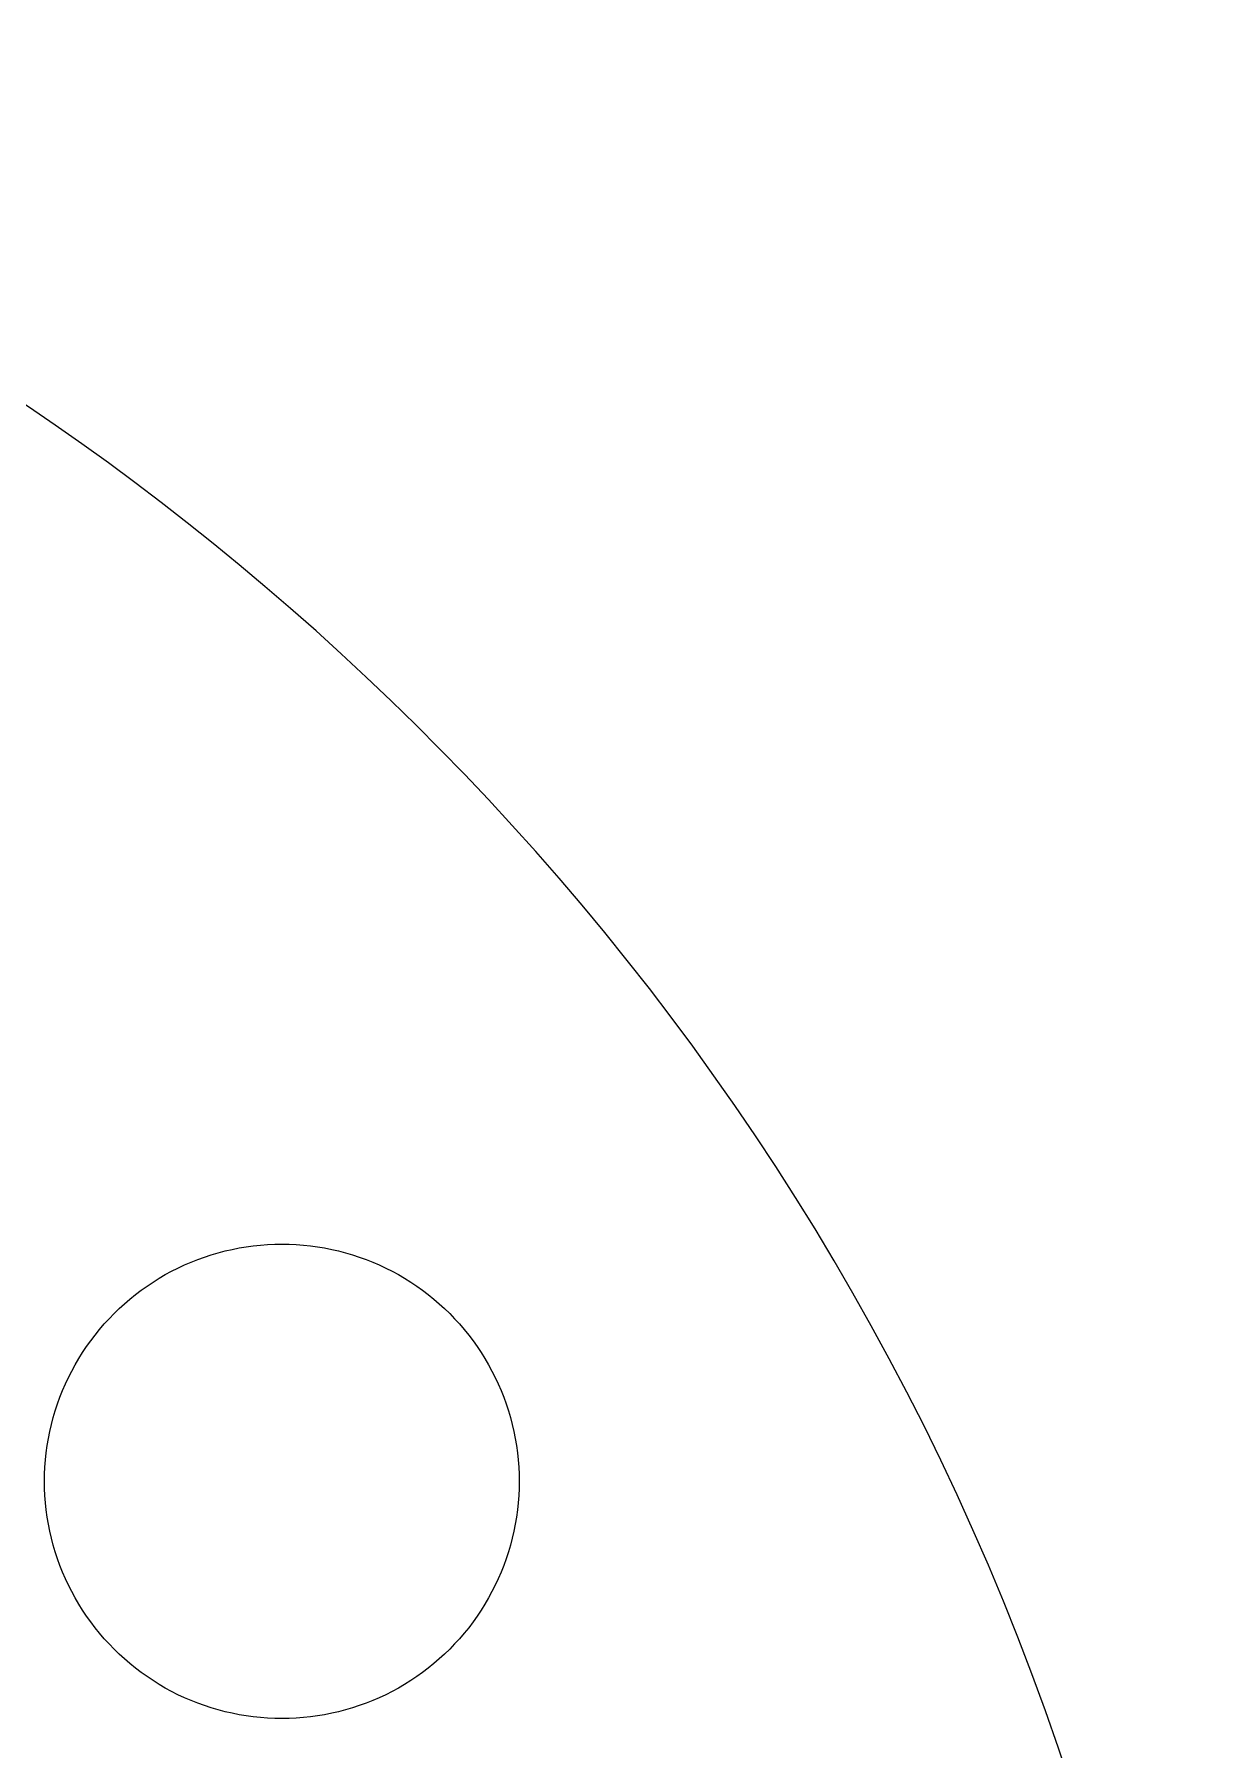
# Model space of a CAD drawing. Header units: millimetres. Extents: x -265 to 308, y -361 to 246.
# Drawn here: x -1.7 to 52.5, y 8 to 87.5 of the extents above; entities that cross this region are included whole.
import ezdxf

# ---------------------------------------------------------------- set-up
doc = ezdxf.new("R2010")
doc.units = ezdxf.units.MM
doc.header["$MEASUREMENT"] = 0
doc.layers.add('Layer 1', color=7, linetype='Continuous')

msp = doc.modelspace()

# ---------------------------------------------------------------- linework, layer by layer
at = {"layer": 'Layer 1', "lineweight": 9}
for points, knots in [([(51.3016, -52.0856), (51.3016, -52.0856), (29.7302, -52.0856), (29.7302, -52.0856), (29.7302, -52.0856), (29.7302, -52.0856), (29.7302, -52.0856), (29.7302, -52.0856), (29.7302, -52.0856), (29.7302, -52.0856), (29.7302, -56.5855), (29.7302, -56.5855), (29.7302, -56.5855), (29.7302, -56.5855), (-5.2697, -56.5855), (-5.2697, -56.5855), (-5.2697, -56.5855), (-5.2697, -56.5855), (-5.2697, -52.0856), (-5.2697, -52.0856), (-5.2697, -52.0856), (-5.2697, -52.0856), (-5.2697, -52.0856), (-5.2697, -52.0856), (-5.2697, -52.0856), (-5.2697, -52.0856), (-36.6373, -52.0856), (-36.6373, -52.0856), (-36.6373, -52.0856), (-36.6373, -52.0856), (-36.6373, -52.0856), (-36.6373, -52.0856), (-36.6373, -52.0856), (-18.6387, -36.9159), (-10.6522, -12.9439), (-15.9563, 9.9894), (-15.9563, 9.9894), (-21.2604, 32.9227), (-38.6692, 50.8796), (-61.5008, 56.606), (-61.5008, 56.606), (-61.5008, 56.606), (-61.5008, 56.606), (-61.5008, 56.606), (-61.5008, 56.606), (-67.0368, 59.678), (-70.3791, 65.5982), (-70.1494, 71.9253), (-70.1494, 71.9253), (-69.9197, 78.2524), (-66.0818, 83.9493), (-60.3376, 86.6117), (-60.3376, 86.6117), (-60.3376, 86.6117), (-60.3376, 86.6117), (-60.3376, 86.6117), (-60.3376, 86.6117), (-60.3376, 86.6117), (-59.4048, 86.797), (-59.4048, 86.797), (-59.4048, 86.797), (-59.4048, 86.797), (-58.456, 86.9607), (-58.456, 86.9607), (-58.456, 86.9607), (-58.456, 86.9607), (-57.4916, 87.1031), (-57.4916, 87.1031), (-57.4916, 87.1031), (-57.4916, 87.1031), (-56.512, 87.2239), (-56.512, 87.2239), (-56.512, 87.2239), (-56.512, 87.2239), (-55.5176, 87.3234), (-55.5176, 87.3234), (-55.5176, 87.3234), (-55.5176, 87.3234), (-54.5088, 87.4014), (-54.5088, 87.4014), (-54.5088, 87.4014), (-54.5088, 87.4014), (-53.486, 87.4582), (-53.486, 87.4582), (-53.486, 87.4582), (-53.486, 87.4582), (-52.4496, 87.4937), (-52.4496, 87.4937), (-52.4496, 87.4937), (-52.4496, 87.4937), (-51.4, 87.5078), (-51.4, 87.5078), (-51.4, 87.5078), (-51.4, 87.5078), (-50.3376, 87.5008), (-50.3376, 87.5008), (-50.3376, 87.5008), (-50.3376, 87.5008), (-49.2629, 87.4726), (-49.2629, 87.4726), (-49.2629, 87.4726), (-49.2629, 87.4726), (-48.1762, 87.4231), (-48.1762, 87.4231), (-48.1762, 87.4231), (-48.1762, 87.4231), (-47.0779, 87.3527), (-47.0779, 87.3527), (-47.0779, 87.3527), (-47.0779, 87.3527), (-45.9684, 87.261), (-45.9684, 87.261), (-45.9684, 87.261), (-45.9684, 87.261), (-44.8481, 87.1485), (-44.8481, 87.1485), (-44.8481, 87.1485), (-44.8481, 87.1485), (-43.7176, 87.0148), (-43.7176, 87.0148), (-43.7176, 87.0148), (-43.7176, 87.0148), (-42.577, 86.8603), (-42.577, 86.8603), (-42.577, 86.8603), (-42.577, 86.8603), (-41.4269, 86.6847), (-41.4269, 86.6847), (-41.4269, 86.6847), (-41.4269, 86.6847), (-40.2677, 86.4883), (-40.2677, 86.4883), (-40.2677, 86.4883), (-40.2677, 86.4883), (-39.0996, 86.2709), (-39.0996, 86.2709), (-39.0996, 86.2709), (-39.0996, 86.2709), (-37.9233, 86.0329), (-37.9233, 86.0329), (-37.9233, 86.0329), (-37.9233, 86.0329), (-36.739, 85.7739), (-36.739, 85.7739), (-36.739, 85.7739), (-36.739, 85.7739), (-35.5473, 85.4943), (-35.5473, 85.4943), (-35.5473, 85.4943), (-35.5473, 85.4943), (-34.3483, 85.194), (-34.3483, 85.194), (-34.3483, 85.194), (-34.3483, 85.194), (-33.1427, 84.8729), (-33.1427, 84.8729), (-33.1427, 84.8729), (-33.1427, 84.8729), (-31.9307, 84.5312), (-31.9307, 84.5312), (-31.9307, 84.5312), (-31.9307, 84.5312), (-30.7128, 84.169), (-30.7128, 84.169), (-30.7128, 84.169), (-30.7128, 84.169), (-29.4894, 83.786), (-29.4894, 83.786), (-29.4894, 83.786), (-29.4894, 83.786), (-28.2609, 83.3827), (-28.2609, 83.3827), (-28.2609, 83.3827), (-28.2609, 83.3827), (-27.0277, 82.9588), (-27.0277, 82.9588), (-27.0277, 82.9588), (-27.0277, 82.9588), (-25.7902, 82.5144), (-25.7902, 82.5144), (-25.7902, 82.5144), (-25.7902, 82.5144), (-24.5488, 82.0497), (-24.5488, 82.0497), (-24.5488, 82.0497), (-24.5488, 82.0497), (-23.3039, 81.5646), (-23.3039, 81.5646), (-23.3039, 81.5646), (-23.3039, 81.5646), (-22.0559, 81.0591), (-22.0559, 81.0591), (-22.0559, 81.0591), (-22.0559, 81.0591), (-20.8053, 80.5333), (-20.8053, 80.5333), (-20.8053, 80.5333), (-20.8053, 80.5333), (-19.5523, 79.9872), (-19.5523, 79.9872), (-19.5523, 79.9872), (-19.5523, 79.9872), (-18.2975, 79.4209), (-18.2975, 79.4209), (-18.2975, 79.4209), (-18.2975, 79.4209), (-17.0412, 78.8344), (-17.0412, 78.8344), (-17.0412, 78.8344), (-17.0412, 78.8344), (-15.7839, 78.2277), (-15.7839, 78.2277), (-15.7839, 78.2277), (-15.7839, 78.2277), (-14.5259, 77.6009), (-14.5259, 77.6009), (-14.5259, 77.6009), (-14.5259, 77.6009), (-13.2676, 76.954), (-13.2676, 76.954), (-13.2676, 76.954), (-13.2676, 76.954), (-12.0095, 76.287), (-12.0095, 76.287), (-12.0095, 76.287), (-12.0095, 76.287), (-10.7519, 75.6001), (-10.7519, 75.6001), (-10.7519, 75.6001), (-10.7519, 75.6001), (-9.4953, 74.8931), (-9.4953, 74.8931), (-9.4953, 74.8931), (-9.4953, 74.8931), (-8.24, 74.1662), (-8.24, 74.1662), (-8.24, 74.1662), (-8.24, 74.1662), (-6.9865, 73.4195), (-6.9865, 73.4195), (-6.9865, 73.4195), (-6.9865, 73.4195), (-5.7352, 72.6527), (-5.7352, 72.6527), (-5.7352, 72.6527), (-5.7352, 72.6527), (-4.4864, 71.8662), (-4.4864, 71.8662), (-4.4864, 71.8662), (-4.4864, 71.8662), (-3.2406, 71.0598), (-3.2406, 71.0598), (-3.2406, 71.0598), (-3.2406, 71.0598), (-1.9983, 70.2338), (-1.9983, 70.2338), (-1.9983, 70.2338), (-1.9983, 70.2338), (-0.7596, 69.388), (-0.7596, 69.388), (-0.7596, 69.388), (-0.7596, 69.388), (0.4748, 68.5225), (0.4748, 68.5225), (0.4748, 68.5225), (0.4748, 68.5225), (1.7047, 67.6374), (1.7047, 67.6374), (1.7047, 67.6374), (1.7047, 67.6374), (2.9295, 66.7326), (2.9295, 66.7326), (2.9295, 66.7326), (2.9295, 66.7326), (4.149, 65.8083), (4.149, 65.8083), (4.149, 65.8083), (4.149, 65.8083), (5.3626, 64.8643), (5.3626, 64.8643), (5.3626, 64.8643), (5.3626, 64.8643), (6.5701, 63.9009), (6.5701, 63.9009), (6.5701, 63.9009), (6.5701, 63.9009), (7.7709, 62.9181), (7.7709, 62.9181), (7.7709, 62.9181), (7.7709, 62.9181), (8.9647, 61.9158), (8.9647, 61.9158), (8.9647, 61.9158), (8.9647, 61.9158), (10.1511, 60.8941), (10.1511, 60.8941), (10.1511, 60.8941), (10.1511, 60.8941), (11.3297, 59.8531), (11.3297, 59.8531), (11.3297, 59.8531), (11.3297, 59.8531), (12.5001, 58.7926), (12.5001, 58.7926), (12.5001, 58.7926), (12.5001, 58.7926), (13.6618, 57.7129), (13.6618, 57.7129), (13.6618, 57.7129), (13.6618, 57.7129), (14.8144, 56.614), (14.8144, 56.614), (14.8144, 56.614), (14.8144, 56.614), (15.9576, 55.4959), (15.9576, 55.4959), (15.9576, 55.4959), (15.9576, 55.4959), (17.091, 54.3585), (17.091, 54.3585), (17.091, 54.3585), (17.091, 54.3585), (18.2142, 53.202), (18.2142, 53.202), (18.2142, 53.202), (18.2142, 53.202), (19.3266, 52.0265), (19.3266, 52.0265), (19.3266, 52.0265), (19.3266, 52.0265), (20.4281, 50.8319), (20.4281, 50.8319), (20.4281, 50.8319), (20.4281, 50.8319), (21.5181, 49.6183), (21.5181, 49.6183), (21.5181, 49.6183), (21.5181, 49.6183), (22.5962, 48.3856), (22.5962, 48.3856), (22.5962, 48.3856), (22.5962, 48.3856), (23.662, 47.1339), (23.662, 47.1339), (23.662, 47.1339), (23.662, 47.1339), (24.7153, 45.8634), (24.7153, 45.8634), (24.7153, 45.8634), (24.7153, 45.8634), (25.7554, 44.574), (25.7554, 44.574), (25.7554, 44.574), (25.7554, 44.574), (26.782, 43.2658), (26.782, 43.2658), (26.782, 43.2658), (26.782, 43.2658), (27.7947, 41.9386), (27.7947, 41.9386), (27.7947, 41.9386), (27.7947, 41.9386), (28.7931, 40.5928), (28.7931, 40.5928), (28.7931, 40.5928), (28.7931, 40.5928), (29.7769, 39.2282), (29.7769, 39.2282), (29.7769, 39.2282), (29.7769, 39.2282), (30.7456, 37.8449), (30.7456, 37.8449), (30.7456, 37.8449), (30.7456, 37.8449), (31.6987, 36.4429), (31.6987, 36.4429), (31.6987, 36.4429), (31.6987, 36.4429), (32.636, 35.0224), (32.636, 35.0224), (32.636, 35.0224), (32.636, 35.0224), (33.5569, 33.5832), (33.5569, 33.5832), (33.5569, 33.5832), (33.5569, 33.5832), (34.4612, 32.1254), (34.4612, 32.1254), (34.4612, 32.1254), (34.4612, 32.1254), (35.3483, 30.6492), (35.3483, 30.6492), (35.3483, 30.6492), (35.3483, 30.6492), (36.2179, 29.1544), (36.2179, 29.1544), (36.2179, 29.1544), (36.2179, 29.1544), (37.0695, 27.6413), (37.0695, 27.6413), (37.0695, 27.6413), (37.0695, 27.6413), (37.9029, 26.1096), (37.9029, 26.1096), (37.9029, 26.1096), (37.9029, 26.1096), (38.7175, 24.5596), (38.7175, 24.5596), (38.7175, 24.5596), (38.7175, 24.5596), (39.5129, 22.9914), (39.5129, 22.9914), (39.5129, 22.9914), (39.5129, 22.9914), (40.2889, 21.4047), (40.2889, 21.4047), (40.2889, 21.4047), (40.2889, 21.4047), (41.0448, 19.7998), (41.0448, 19.7998), (41.0448, 19.7998), (41.0448, 19.7998), (41.7805, 18.1768), (41.7805, 18.1768), (41.7805, 18.1768), (41.7805, 18.1768), (42.4953, 16.5354), (42.4953, 16.5354), (42.4953, 16.5354), (42.4953, 16.5354), (43.1891, 14.876), (43.1891, 14.876), (43.1891, 14.876), (43.1891, 14.876), (43.8613, 13.1984), (43.8613, 13.1984), (43.8613, 13.1984), (43.8613, 13.1984), (44.5114, 11.5028), (44.5114, 11.5028), (44.5114, 11.5028), (44.5114, 11.5028), (45.1393, 9.7891), (45.1393, 9.7891), (45.1393, 9.7891), (45.1393, 9.7891), (45.7443, 8.0574), (45.7443, 8.0574), (45.7443, 8.0574), (45.7443, 8.0574), (46.3262, 6.3078), (46.3262, 6.3078), (46.3262, 6.3078), (46.3262, 6.3078), (46.8844, 4.5402), (46.8844, 4.5402), (46.8844, 4.5402), (46.8844, 4.5402), (47.4187, 2.7547), (47.4187, 2.7547), (47.4187, 2.7547), (47.4187, 2.7547), (47.9287, 0.9513), (47.9287, 0.9513), (47.9287, 0.9513), (47.9287, 0.9513), (48.4138, -0.87), (48.4138, -0.87), (48.4138, -0.87), (48.4138, -0.87), (48.8737, -2.709), (48.8737, -2.709), (48.8737, -2.709), (48.8737, -2.709), (49.308, -4.5657), (49.308, -4.5657), (49.308, -4.5657), (49.308, -4.5657), (49.7163, -6.44), (49.7163, -6.44), (49.7163, -6.44), (49.7163, -6.44), (50.0982, -8.3323), (50.0982, -8.3323), (50.0982, -8.3323), (50.0982, -8.3323), (50.4533, -10.242), (50.4533, -10.242), (50.4533, -10.242), (50.4533, -10.242), (50.7812, -12.1693), (50.7812, -12.1693), (50.7812, -12.1693), (50.7812, -12.1693), (51.0814, -14.1142), (51.0814, -14.1142), (51.0814, -14.1142), (51.0814, -14.1142), (51.3536, -16.0768), (51.3536, -16.0768), (51.3536, -16.0768), (51.3536, -16.0768), (51.5974, -18.0567), (51.5974, -18.0567), (51.5974, -18.0567), (51.5974, -18.0567), (51.8124, -20.0541), (51.8124, -20.0541), (51.8124, -20.0541), (51.8124, -20.0541), (51.998, -22.0689), (51.998, -22.0689), (51.998, -22.0689), (51.998, -22.0689), (52.1541, -24.1012), (52.1541, -24.1012), (52.1541, -24.1012), (52.1541, -24.1012), (52.2801, -26.1508), (52.2801, -26.1508), (52.2801, -26.1508), (52.2801, -26.1508), (52.3757, -28.2177), (52.3757, -28.2177), (52.3757, -28.2177), (52.3757, -28.2177), (52.4404, -30.3019), (52.4404, -30.3019), (52.4404, -30.3019), (52.4404, -30.3019), (52.4739, -32.4032), (52.4739, -32.4032), (52.4739, -32.4032), (52.4739, -32.4032), (52.4756, -34.5218), (52.4756, -34.5218), (52.4756, -34.5218), (52.4756, -34.5218), (52.4454, -36.6575), (52.4454, -36.6575), (52.4454, -36.6575), (52.4454, -36.6575), (52.3826, -38.8105), (52.3826, -38.8105), (52.3826, -38.8105), (52.3826, -38.8105), (52.287, -40.9805), (52.287, -40.9805), (52.287, -40.9805), (52.287, -40.9805), (52.1581, -43.1675), (52.1581, -43.1675), (52.1581, -43.1675), (52.1581, -43.1675), (51.9955, -45.3716), (51.9955, -45.3716), (51.9955, -45.3716), (51.9955, -45.3716), (51.7988, -47.5927), (51.7988, -47.5927), (51.7988, -47.5927), (51.7988, -47.5927), (51.5676, -49.8307), (51.5676, -49.8307), (51.5676, -49.8307), (51.5676, -49.8307), (51.3016, -52.0856), (51.3016, -52.0856)], [0, 0, 0, 0, 0.006993, 0.006993, 0.006993, 0.006993, 0.013986, 0.013986, 0.013986, 0.013986, 0.020979, 0.020979, 0.020979, 0.020979, 0.027972, 0.027972, 0.027972, 0.027972, 0.034965, 0.034965, 0.034965, 0.034965, 0.041958, 0.041958, 0.041958, 0.041958, 0.048951, 0.048951, 0.048951, 0.048951, 0.0559441, 0.0559441, 0.0559441, 0.0559441, 0.0629371, 0.0629371, 0.0629371, 0.0629371, 0.0699301, 0.0699301, 0.0699301, 0.0699301, 0.0769231, 0.0769231, 0.0769231, 0.0769231, 0.0839161, 0.0839161, 0.0839161, 0.0839161, 0.0909091, 0.0909091, 0.0909091, 0.0909091, 0.0979021, 0.0979021, 0.0979021, 0.0979021, 0.1048951, 0.1048951, 0.1048951, 0.1048951, 0.1118881, 0.1118881, 0.1118881, 0.1118881, 0.1188811, 0.1188811, 0.1188811, 0.1188811, 0.1258741, 0.1258741, 0.1258741, 0.1258741, 0.1328671, 0.1328671, 0.1328671, 0.1328671, 0.1398601, 0.1398601, 0.1398601, 0.1398601, 0.1468531, 0.1468531, 0.1468531, 0.1468531, 0.1538462, 0.1538462, 0.1538462, 0.1538462, 0.1608392, 0.1608392, 0.1608392, 0.1608392, 0.1678322, 0.1678322, 0.1678322, 0.1678322, 0.1748252, 0.1748252, 0.1748252, 0.1748252, 0.1818182, 0.1818182, 0.1818182, 0.1818182, 0.1888112, 0.1888112, 0.1888112, 0.1888112, 0.1958042, 0.1958042, 0.1958042, 0.1958042, 0.2027972, 0.2027972, 0.2027972, 0.2027972, 0.2097902, 0.2097902, 0.2097902, 0.2097902, 0.2167832, 0.2167832, 0.2167832, 0.2167832, 0.2237762, 0.2237762, 0.2237762, 0.2237762, 0.2307692, 0.2307692, 0.2307692, 0.2307692, 0.2377622, 0.2377622, 0.2377622, 0.2377622, 0.2447552, 0.2447552, 0.2447552, 0.2447552, 0.2517483, 0.2517483, 0.2517483, 0.2517483, 0.2587413, 0.2587413, 0.2587413, 0.2587413, 0.2657343, 0.2657343, 0.2657343, 0.2657343, 0.2727273, 0.2727273, 0.2727273, 0.2727273, 0.2797203, 0.2797203, 0.2797203, 0.2797203, 0.2867133, 0.2867133, 0.2867133, 0.2867133, 0.2937063, 0.2937063, 0.2937063, 0.2937063, 0.3006993, 0.3006993, 0.3006993, 0.3006993, 0.3076923, 0.3076923, 0.3076923, 0.3076923, 0.3146853, 0.3146853, 0.3146853, 0.3146853, 0.3216783, 0.3216783, 0.3216783, 0.3216783, 0.3286713, 0.3286713, 0.3286713, 0.3286713, 0.3356643, 0.3356643, 0.3356643, 0.3356643, 0.3426573, 0.3426573, 0.3426573, 0.3426573, 0.3496503, 0.3496503, 0.3496503, 0.3496503, 0.3566434, 0.3566434, 0.3566434, 0.3566434, 0.3636364, 0.3636364, 0.3636364, 0.3636364, 0.3706294, 0.3706294, 0.3706294, 0.3706294, 0.3776224, 0.3776224, 0.3776224, 0.3776224, 0.3846154, 0.3846154, 0.3846154, 0.3846154, 0.3916084, 0.3916084, 0.3916084, 0.3916084, 0.3986014, 0.3986014, 0.3986014, 0.3986014, 0.4055944, 0.4055944, 0.4055944, 0.4055944, 0.4125874, 0.4125874, 0.4125874, 0.4125874, 0.4195804, 0.4195804, 0.4195804, 0.4195804, 0.4265734, 0.4265734, 0.4265734, 0.4265734, 0.4335664, 0.4335664, 0.4335664, 0.4335664, 0.4405594, 0.4405594, 0.4405594, 0.4405594, 0.4475524, 0.4475524, 0.4475524, 0.4475524, 0.4545455, 0.4545455, 0.4545455, 0.4545455, 0.4615385, 0.4615385, 0.4615385, 0.4615385, 0.4685315, 0.4685315, 0.4685315, 0.4685315, 0.4755245, 0.4755245, 0.4755245, 0.4755245, 0.4825175, 0.4825175, 0.4825175, 0.4825175, 0.4895105, 0.4895105, 0.4895105, 0.4895105, 0.4965035, 0.4965035, 0.4965035, 0.4965035, 0.5034965, 0.5034965, 0.5034965, 0.5034965, 0.5104895, 0.5104895, 0.5104895, 0.5104895, 0.5174825, 0.5174825, 0.5174825, 0.5174825, 0.5244755, 0.5244755, 0.5244755, 0.5244755, 0.5314685, 0.5314685, 0.5314685, 0.5314685, 0.5384615, 0.5384615, 0.5384615, 0.5384615, 0.5454545, 0.5454545, 0.5454545, 0.5454545, 0.5524476, 0.5524476, 0.5524476, 0.5524476, 0.5594406, 0.5594406, 0.5594406, 0.5594406, 0.5664336, 0.5664336, 0.5664336, 0.5664336, 0.5734266, 0.5734266, 0.5734266, 0.5734266, 0.5804196, 0.5804196, 0.5804196, 0.5804196, 0.5874126, 0.5874126, 0.5874126, 0.5874126, 0.5944056, 0.5944056, 0.5944056, 0.5944056, 0.6013986, 0.6013986, 0.6013986, 0.6013986, 0.6083916, 0.6083916, 0.6083916, 0.6083916, 0.6153846, 0.6153846, 0.6153846, 0.6153846, 0.6223776, 0.6223776, 0.6223776, 0.6223776, 0.6293706, 0.6293706, 0.6293706, 0.6293706, 0.6363636, 0.6363636, 0.6363636, 0.6363636, 0.6433566, 0.6433566, 0.6433566, 0.6433566, 0.6503497, 0.6503497, 0.6503497, 0.6503497, 0.6573427, 0.6573427, 0.6573427, 0.6573427, 0.6643357, 0.6643357, 0.6643357, 0.6643357, 0.6713287, 0.6713287, 0.6713287, 0.6713287, 0.6783217, 0.6783217, 0.6783217, 0.6783217, 0.6853147, 0.6853147, 0.6853147, 0.6853147, 0.6923077, 0.6923077, 0.6923077, 0.6923077, 0.6993007, 0.6993007, 0.6993007, 0.6993007, 0.7062937, 0.7062937, 0.7062937, 0.7062937, 0.7132867, 0.7132867, 0.7132867, 0.7132867, 0.7202797, 0.7202797, 0.7202797, 0.7202797, 0.7272727, 0.7272727, 0.7272727, 0.7272727, 0.7342657, 0.7342657, 0.7342657, 0.7342657, 0.7412587, 0.7412587, 0.7412587, 0.7412587, 0.7482517, 0.7482517, 0.7482517, 0.7482517, 0.7552448, 0.7552448, 0.7552448, 0.7552448, 0.7622378, 0.7622378, 0.7622378, 0.7622378, 0.7692308, 0.7692308, 0.7692308, 0.7692308, 0.7762238, 0.7762238, 0.7762238, 0.7762238, 0.7832168, 0.7832168, 0.7832168, 0.7832168, 0.7902098, 0.7902098, 0.7902098, 0.7902098, 0.7972028, 0.7972028, 0.7972028, 0.7972028, 0.8041958, 0.8041958, 0.8041958, 0.8041958, 0.8111888, 0.8111888, 0.8111888, 0.8111888, 0.8181818, 0.8181818, 0.8181818, 0.8181818, 0.8251748, 0.8251748, 0.8251748, 0.8251748, 0.8321678, 0.8321678, 0.8321678, 0.8321678, 0.8391608, 0.8391608, 0.8391608, 0.8391608, 0.8461538, 0.8461538, 0.8461538, 0.8461538, 0.8531469, 0.8531469, 0.8531469, 0.8531469, 0.8601399, 0.8601399, 0.8601399, 0.8601399, 0.8671329, 0.8671329, 0.8671329, 0.8671329, 0.8741259, 0.8741259, 0.8741259, 0.8741259, 0.8811189, 0.8811189, 0.8811189, 0.8811189, 0.8881119, 0.8881119, 0.8881119, 0.8881119, 0.8951049, 0.8951049, 0.8951049, 0.8951049, 0.9020979, 0.9020979, 0.9020979, 0.9020979, 0.9090909, 0.9090909, 0.9090909, 0.9090909, 0.9160839, 0.9160839, 0.9160839, 0.9160839, 0.9230769, 0.9230769, 0.9230769, 0.9230769, 0.9300699, 0.9300699, 0.9300699, 0.9300699, 0.9370629, 0.9370629, 0.9370629, 0.9370629, 0.9440559, 0.9440559, 0.9440559, 0.9440559, 0.951049, 0.951049, 0.951049, 0.951049, 0.958042, 0.958042, 0.958042, 0.958042, 0.965035, 0.965035, 0.965035, 0.965035, 0.972028, 0.972028, 0.972028, 0.972028, 0.979021, 0.979021, 0.979021, 0.979021, 0.986014, 0.986014, 0.986014, 0.986014, 1, 1, 1, 1]), ([(20.7471, 20.425), (20.7471, 20.425), (20.7421, 20.7571), (20.7421, 20.7571), (20.7421, 20.7571), (20.7421, 20.7571), (20.727, 21.089), (20.727, 21.089), (20.727, 21.089), (20.727, 21.089), (20.702, 21.4204), (20.702, 21.4204), (20.702, 21.4204), (20.702, 21.4204), (20.6669, 21.7508), (20.6669, 21.7508), (20.6669, 21.7508), (20.6669, 21.7508), (20.6218, 22.08), (20.6218, 22.08), (20.6218, 22.08), (20.6218, 22.08), (20.5669, 22.4077), (20.5669, 22.4077), (20.5669, 22.4077), (20.5669, 22.4077), (20.5021, 22.7335), (20.5021, 22.7335), (20.5021, 22.7335), (20.5021, 22.7335), (20.4274, 23.0574), (20.4274, 23.0574), (20.4274, 23.0574), (20.4274, 23.0574), (20.3431, 23.3788), (20.3431, 23.3788), (20.3431, 23.3788), (20.3431, 23.3788), (20.249, 23.6974), (20.249, 23.6974), (20.249, 23.6974), (20.249, 23.6974), (20.1454, 24.0131), (20.1454, 24.0131), (20.1454, 24.0131), (20.1454, 24.0131), (20.0323, 24.3256), (20.0323, 24.3256), (20.0323, 24.3256), (20.0323, 24.3256), (19.9097, 24.6344), (19.9097, 24.6344), (19.9097, 24.6344), (19.9097, 24.6344), (19.7779, 24.9395), (19.7779, 24.9395), (19.7779, 24.9395), (19.7779, 24.9395), (19.637, 25.2404), (19.637, 25.2404), (19.637, 25.2404), (19.637, 25.2404), (19.4871, 25.5369), (19.4871, 25.5369), (19.4871, 25.5369), (19.4871, 25.5369), (19.3282, 25.8288), (19.3282, 25.8288), (19.3282, 25.8288), (19.3282, 25.8288), (19.1607, 26.1156), (19.1607, 26.1156), (19.1607, 26.1156), (19.1607, 26.1156), (18.9845, 26.3974), (18.9845, 26.3974), (18.9845, 26.3974), (18.9845, 26.3974), (18.7999, 26.6736), (18.7999, 26.6736), (18.7999, 26.6736), (18.7999, 26.6736), (18.607, 26.9442), (18.607, 26.9442), (18.607, 26.9442), (18.607, 26.9442), (18.4061, 27.2088), (18.4061, 27.2088), (18.4061, 27.2088), (18.4061, 27.2088), (18.1973, 27.4673), (18.1973, 27.4673), (18.1973, 27.4673), (18.1973, 27.4673), (17.9807, 27.7193), (17.9807, 27.7193), (17.9807, 27.7193), (17.9807, 27.7193), (17.7566, 27.9646), (17.7566, 27.9646), (17.7566, 27.9646), (17.7566, 27.9646), (17.5253, 28.203), (17.5253, 28.203), (17.5253, 28.203), (17.5253, 28.203), (17.2868, 28.4345), (17.2868, 28.4345), (17.2868, 28.4345), (17.2868, 28.4345), (17.0414, 28.6585), (17.0414, 28.6585), (17.0414, 28.6585), (17.0414, 28.6585), (16.7894, 28.875), (16.7894, 28.875), (16.7894, 28.875), (16.7894, 28.875), (16.531, 29.0839), (16.531, 29.0839), (16.531, 29.0839), (16.531, 29.0839), (16.2663, 29.2848), (16.2663, 29.2848), (16.2663, 29.2848), (16.2663, 29.2848), (15.9958, 29.4777), (15.9958, 29.4777), (15.9958, 29.4777), (15.9958, 29.4777), (15.7195, 29.6624), (15.7195, 29.6624), (15.7195, 29.6624), (15.7195, 29.6624), (15.4378, 29.8385), (15.4378, 29.8385), (15.4378, 29.8385), (15.4378, 29.8385), (15.1509, 30.0061), (15.1509, 30.0061), (15.1509, 30.0061), (15.1509, 30.0061), (14.859, 30.1649), (14.859, 30.1649), (14.859, 30.1649), (14.859, 30.1649), (14.5625, 30.3148), (14.5625, 30.3148), (14.5625, 30.3148), (14.5625, 30.3148), (14.2616, 30.4558), (14.2616, 30.4558), (14.2616, 30.4558), (14.2616, 30.4558), (13.9567, 30.5875), (13.9567, 30.5875), (13.9567, 30.5875), (13.9567, 30.5875), (13.6479, 30.7101), (13.6479, 30.7101), (13.6479, 30.7101), (13.6479, 30.7101), (13.3354, 30.8233), (13.3354, 30.8233), (13.3354, 30.8233), (13.3354, 30.8233), (13.0197, 30.9268), (13.0197, 30.9268), (13.0197, 30.9268), (13.0197, 30.9268), (12.701, 31.0209), (12.701, 31.0209), (12.701, 31.0209), (12.701, 31.0209), (12.3797, 31.1052), (12.3797, 31.1052), (12.3797, 31.1052), (12.3797, 31.1052), (12.0559, 31.18), (12.0559, 31.18), (12.0559, 31.18), (12.0559, 31.18), (11.7299, 31.2448), (11.7299, 31.2448), (11.7299, 31.2448), (11.7299, 31.2448), (11.4023, 31.2997), (11.4023, 31.2997), (11.4023, 31.2997), (11.4023, 31.2997), (11.0731, 31.3447), (11.0731, 31.3447), (11.0731, 31.3447), (11.0731, 31.3447), (10.7426, 31.3798), (10.7426, 31.3798), (10.7426, 31.3798), (10.7426, 31.3798), (10.4113, 31.4048), (10.4113, 31.4048), (10.4113, 31.4048), (10.4113, 31.4048), (10.0794, 31.4199), (10.0794, 31.4199), (10.0794, 31.4199), (10.0794, 31.4199), (9.7472, 31.425), (9.7472, 31.425), (9.7472, 31.425), (9.7472, 31.425), (9.4149, 31.4199), (9.4149, 31.4199), (9.4149, 31.4199), (9.4149, 31.4199), (9.083, 31.4048), (9.083, 31.4048), (9.083, 31.4048), (9.083, 31.4048), (8.7517, 31.3798), (8.7517, 31.3798), (8.7517, 31.3798), (8.7517, 31.3798), (8.4213, 31.3447), (8.4213, 31.3447), (8.4213, 31.3447), (8.4213, 31.3447), (8.0921, 31.2997), (8.0921, 31.2997), (8.0921, 31.2997), (8.0921, 31.2997), (7.7644, 31.2448), (7.7644, 31.2448), (7.7644, 31.2448), (7.7644, 31.2448), (7.4385, 31.18), (7.4385, 31.18), (7.4385, 31.18), (7.4385, 31.18), (7.1147, 31.1052), (7.1147, 31.1052), (7.1147, 31.1052), (7.1147, 31.1052), (6.7933, 31.0209), (6.7933, 31.0209), (6.7933, 31.0209), (6.7933, 31.0209), (6.4746, 30.9268), (6.4746, 30.9268), (6.4746, 30.9268), (6.4746, 30.9268), (6.159, 30.8233), (6.159, 30.8233), (6.159, 30.8233), (6.159, 30.8233), (5.8465, 30.7101), (5.8465, 30.7101), (5.8465, 30.7101), (5.8465, 30.7101), (5.5376, 30.5875), (5.5376, 30.5875), (5.5376, 30.5875), (5.5376, 30.5875), (5.2326, 30.4558), (5.2326, 30.4558), (5.2326, 30.4558), (5.2326, 30.4558), (4.9317, 30.3148), (4.9317, 30.3148), (4.9317, 30.3148), (4.9317, 30.3148), (4.6352, 30.1649), (4.6352, 30.1649), (4.6352, 30.1649), (4.6352, 30.1649), (4.3433, 30.0061), (4.3433, 30.0061), (4.3433, 30.0061), (4.3433, 30.0061), (4.0565, 29.8385), (4.0565, 29.8385), (4.0565, 29.8385), (4.0565, 29.8385), (3.7747, 29.6624), (3.7747, 29.6624), (3.7747, 29.6624), (3.7747, 29.6624), (3.4984, 29.4777), (3.4984, 29.4777), (3.4984, 29.4777), (3.4984, 29.4777), (3.2279, 29.2848), (3.2279, 29.2848), (3.2279, 29.2848), (3.2279, 29.2848), (2.9633, 29.0839), (2.9633, 29.0839), (2.9633, 29.0839), (2.9633, 29.0839), (2.7048, 28.875), (2.7048, 28.875), (2.7048, 28.875), (2.7048, 28.875), (2.4528, 28.6585), (2.4528, 28.6585), (2.4528, 28.6585), (2.4528, 28.6585), (2.2075, 28.4345), (2.2075, 28.4345), (2.2075, 28.4345), (2.2075, 28.4345), (1.969, 28.203), (1.969, 28.203), (1.969, 28.203), (1.969, 28.203), (1.7376, 27.9646), (1.7376, 27.9646), (1.7376, 27.9646), (1.7376, 27.9646), (1.5136, 27.7193), (1.5136, 27.7193), (1.5136, 27.7193), (1.5136, 27.7193), (1.297, 27.4673), (1.297, 27.4673), (1.297, 27.4673), (1.297, 27.4673), (1.0882, 27.2088), (1.0882, 27.2088), (1.0882, 27.2088), (1.0882, 27.2088), (0.8872, 26.9442), (0.8872, 26.9442), (0.8872, 26.9442), (0.8872, 26.9442), (0.6944, 26.6736), (0.6944, 26.6736), (0.6944, 26.6736), (0.6944, 26.6736), (0.5097, 26.3974), (0.5097, 26.3974), (0.5097, 26.3974), (0.5097, 26.3974), (0.3336, 26.1156), (0.3336, 26.1156), (0.3336, 26.1156), (0.3336, 26.1156), (0.166, 25.8288), (0.166, 25.8288), (0.166, 25.8288), (0.166, 25.8288), (0.0072, 25.5369), (0.0072, 25.5369), (0.0072, 25.5369), (0.0072, 25.5369), (-0.1428, 25.2404), (-0.1428, 25.2404), (-0.1428, 25.2404), (-0.1428, 25.2404), (-0.2837, 24.9395), (-0.2837, 24.9395), (-0.2837, 24.9395), (-0.2837, 24.9395), (-0.4155, 24.6344), (-0.4155, 24.6344), (-0.4155, 24.6344), (-0.4155, 24.6344), (-0.538, 24.3256), (-0.538, 24.3256), (-0.538, 24.3256), (-0.538, 24.3256), (-0.6512, 24.0131), (-0.6512, 24.0131), (-0.6512, 24.0131), (-0.6512, 24.0131), (-0.7547, 23.6974), (-0.7547, 23.6974), (-0.7547, 23.6974), (-0.7547, 23.6974), (-0.8488, 23.3788), (-0.8488, 23.3788), (-0.8488, 23.3788), (-0.8488, 23.3788), (-0.9332, 23.0574), (-0.9332, 23.0574), (-0.9332, 23.0574), (-0.9332, 23.0574), (-1.0078, 22.7335), (-1.0078, 22.7335), (-1.0078, 22.7335), (-1.0078, 22.7335), (-1.0727, 22.4077), (-1.0727, 22.4077), (-1.0727, 22.4077), (-1.0727, 22.4077), (-1.1276, 22.08), (-1.1276, 22.08), (-1.1276, 22.08), (-1.1276, 22.08), (-1.1726, 21.7508), (-1.1726, 21.7508), (-1.1726, 21.7508), (-1.1726, 21.7508), (-1.2077, 21.4204), (-1.2077, 21.4204), (-1.2077, 21.4204), (-1.2077, 21.4204), (-1.2328, 21.089), (-1.2328, 21.089), (-1.2328, 21.089), (-1.2328, 21.089), (-1.2478, 20.7571), (-1.2478, 20.7571), (-1.2478, 20.7571), (-1.2478, 20.7571), (-1.2528, 20.425), (-1.2528, 20.425), (-1.2528, 20.425), (-1.2528, 20.425), (-1.2478, 20.0927), (-1.2478, 20.0927), (-1.2478, 20.0927), (-1.2478, 20.0927), (-1.2328, 19.7608), (-1.2328, 19.7608), (-1.2328, 19.7608), (-1.2328, 19.7608), (-1.2077, 19.4295), (-1.2077, 19.4295), (-1.2077, 19.4295), (-1.2077, 19.4295), (-1.1726, 19.099), (-1.1726, 19.099), (-1.1726, 19.099), (-1.1726, 19.099), (-1.1276, 18.7698), (-1.1276, 18.7698), (-1.1276, 18.7698), (-1.1276, 18.7698), (-1.0727, 18.4422), (-1.0727, 18.4422), (-1.0727, 18.4422), (-1.0727, 18.4422), (-1.0078, 18.1162), (-1.0078, 18.1162), (-1.0078, 18.1162), (-1.0078, 18.1162), (-0.9332, 17.7924), (-0.9332, 17.7924), (-0.9332, 17.7924), (-0.9332, 17.7924), (-0.8488, 17.4711), (-0.8488, 17.4711), (-0.8488, 17.4711), (-0.8488, 17.4711), (-0.7547, 17.1524), (-0.7547, 17.1524), (-0.7547, 17.1524), (-0.7547, 17.1524), (-0.6512, 16.8367), (-0.6512, 16.8367), (-0.6512, 16.8367), (-0.6512, 16.8367), (-0.538, 16.5243), (-0.538, 16.5243), (-0.538, 16.5243), (-0.538, 16.5243), (-0.4155, 16.2154), (-0.4155, 16.2154), (-0.4155, 16.2154), (-0.4155, 16.2154), (-0.2837, 15.9104), (-0.2837, 15.9104), (-0.2837, 15.9104), (-0.2837, 15.9104), (-0.1428, 15.6095), (-0.1428, 15.6095), (-0.1428, 15.6095), (-0.1428, 15.6095), (0.0072, 15.313), (0.0072, 15.313), (0.0072, 15.313), (0.0072, 15.313), (0.166, 15.0211), (0.166, 15.0211), (0.166, 15.0211), (0.166, 15.0211), (0.3336, 14.7342), (0.3336, 14.7342), (0.3336, 14.7342), (0.3336, 14.7342), (0.5097, 14.4524), (0.5097, 14.4524), (0.5097, 14.4524), (0.5097, 14.4524), (0.6944, 14.1762), (0.6944, 14.1762), (0.6944, 14.1762), (0.6944, 14.1762), (0.8872, 13.9057), (0.8872, 13.9057), (0.8872, 13.9057), (0.8872, 13.9057), (1.0882, 13.641), (1.0882, 13.641), (1.0882, 13.641), (1.0882, 13.641), (1.297, 13.3826), (1.297, 13.3826), (1.297, 13.3826), (1.297, 13.3826), (1.5136, 13.1305), (1.5136, 13.1305), (1.5136, 13.1305), (1.5136, 13.1305), (1.7376, 12.8852), (1.7376, 12.8852), (1.7376, 12.8852), (1.7376, 12.8852), (1.969, 12.6468), (1.969, 12.6468), (1.969, 12.6468), (1.969, 12.6468), (2.2075, 12.4153), (2.2075, 12.4153), (2.2075, 12.4153), (2.2075, 12.4153), (2.4528, 12.1913), (2.4528, 12.1913), (2.4528, 12.1913), (2.4528, 12.1913), (2.7048, 11.9748), (2.7048, 11.9748), (2.7048, 11.9748), (2.7048, 11.9748), (2.9633, 11.7659), (2.9633, 11.7659), (2.9633, 11.7659), (2.9633, 11.7659), (3.2279, 11.565), (3.2279, 11.565), (3.2279, 11.565), (3.2279, 11.565), (3.4984, 11.3721), (3.4984, 11.3721), (3.4984, 11.3721), (3.4984, 11.3721), (3.7747, 11.1875), (3.7747, 11.1875), (3.7747, 11.1875), (3.7747, 11.1875), (4.0565, 11.0113), (4.0565, 11.0113), (4.0565, 11.0113), (4.0565, 11.0113), (4.3433, 10.8438), (4.3433, 10.8438), (4.3433, 10.8438), (4.3433, 10.8438), (4.6352, 10.6848), (4.6352, 10.6848), (4.6352, 10.6848), (4.6352, 10.6848), (4.9317, 10.5349), (4.9317, 10.5349), (4.9317, 10.5349), (4.9317, 10.5349), (5.2326, 10.3941), (5.2326, 10.3941), (5.2326, 10.3941), (5.2326, 10.3941), (5.5376, 10.2622), (5.5376, 10.2622), (5.5376, 10.2622), (5.5376, 10.2622), (5.8465, 10.1397), (5.8465, 10.1397), (5.8465, 10.1397), (5.8465, 10.1397), (6.159, 10.0266), (6.159, 10.0266), (6.159, 10.0266), (6.159, 10.0266), (6.4746, 9.923), (6.4746, 9.923), (6.4746, 9.923), (6.4746, 9.923), (6.7933, 9.8289), (6.7933, 9.8289), (6.7933, 9.8289), (6.7933, 9.8289), (7.1147, 9.7445), (7.1147, 9.7445), (7.1147, 9.7445), (7.1147, 9.7445), (7.4385, 9.6699), (7.4385, 9.6699), (7.4385, 9.6699), (7.4385, 9.6699), (7.7644, 9.6051), (7.7644, 9.6051), (7.7644, 9.6051), (7.7644, 9.6051), (8.0921, 9.5502), (8.0921, 9.5502), (8.0921, 9.5502), (8.0921, 9.5502), (8.4213, 9.5052), (8.4213, 9.5052), (8.4213, 9.5052), (8.4213, 9.5052), (8.7517, 9.47), (8.7517, 9.47), (8.7517, 9.47), (8.7517, 9.47), (9.083, 9.445), (9.083, 9.445), (9.083, 9.445), (9.083, 9.445), (9.4149, 9.43), (9.4149, 9.43), (9.4149, 9.43), (9.4149, 9.43), (9.7472, 9.425), (9.7472, 9.425), (9.7472, 9.425), (9.7472, 9.425), (10.0794, 9.43), (10.0794, 9.43), (10.0794, 9.43), (10.0794, 9.43), (10.4113, 9.445), (10.4113, 9.445), (10.4113, 9.445), (10.4113, 9.445), (10.7426, 9.47), (10.7426, 9.47), (10.7426, 9.47), (10.7426, 9.47), (11.0731, 9.5052), (11.0731, 9.5052), (11.0731, 9.5052), (11.0731, 9.5052), (11.4023, 9.5502), (11.4023, 9.5502), (11.4023, 9.5502), (11.4023, 9.5502), (11.7299, 9.6051), (11.7299, 9.6051), (11.7299, 9.6051), (11.7299, 9.6051), (12.0559, 9.6699), (12.0559, 9.6699), (12.0559, 9.6699), (12.0559, 9.6699), (12.3797, 9.7445), (12.3797, 9.7445), (12.3797, 9.7445), (12.3797, 9.7445), (12.701, 9.8289), (12.701, 9.8289), (12.701, 9.8289), (12.701, 9.8289), (13.0197, 9.923), (13.0197, 9.923), (13.0197, 9.923), (13.0197, 9.923), (13.3354, 10.0266), (13.3354, 10.0266), (13.3354, 10.0266), (13.3354, 10.0266), (13.6479, 10.1397), (13.6479, 10.1397), (13.6479, 10.1397), (13.6479, 10.1397), (13.9567, 10.2622), (13.9567, 10.2622), (13.9567, 10.2622), (13.9567, 10.2622), (14.2616, 10.3941), (14.2616, 10.3941), (14.2616, 10.3941), (14.2616, 10.3941), (14.5625, 10.5349), (14.5625, 10.5349), (14.5625, 10.5349), (14.5625, 10.5349), (14.859, 10.6848), (14.859, 10.6848), (14.859, 10.6848), (14.859, 10.6848), (15.1509, 10.8438), (15.1509, 10.8438), (15.1509, 10.8438), (15.1509, 10.8438), (15.4378, 11.0113), (15.4378, 11.0113), (15.4378, 11.0113), (15.4378, 11.0113), (15.7195, 11.1875), (15.7195, 11.1875), (15.7195, 11.1875), (15.7195, 11.1875), (15.9958, 11.3721), (15.9958, 11.3721), (15.9958, 11.3721), (15.9958, 11.3721), (16.2663, 11.565), (16.2663, 11.565), (16.2663, 11.565), (16.2663, 11.565), (16.531, 11.7659), (16.531, 11.7659), (16.531, 11.7659), (16.531, 11.7659), (16.7894, 11.9748), (16.7894, 11.9748), (16.7894, 11.9748), (16.7894, 11.9748), (17.0414, 12.1913), (17.0414, 12.1913), (17.0414, 12.1913), (17.0414, 12.1913), (17.2868, 12.4153), (17.2868, 12.4153), (17.2868, 12.4153), (17.2868, 12.4153), (17.5253, 12.6468), (17.5253, 12.6468), (17.5253, 12.6468), (17.5253, 12.6468), (17.7566, 12.8852), (17.7566, 12.8852), (17.7566, 12.8852), (17.7566, 12.8852), (17.9807, 13.1305), (17.9807, 13.1305), (17.9807, 13.1305), (17.9807, 13.1305), (18.1973, 13.3826), (18.1973, 13.3826), (18.1973, 13.3826), (18.1973, 13.3826), (18.4061, 13.641), (18.4061, 13.641), (18.4061, 13.641), (18.4061, 13.641), (18.607, 13.9057), (18.607, 13.9057), (18.607, 13.9057), (18.607, 13.9057), (18.7999, 14.1762), (18.7999, 14.1762), (18.7999, 14.1762), (18.7999, 14.1762), (18.9845, 14.4524), (18.9845, 14.4524), (18.9845, 14.4524), (18.9845, 14.4524), (19.1607, 14.7342), (19.1607, 14.7342), (19.1607, 14.7342), (19.1607, 14.7342), (19.3282, 15.0211), (19.3282, 15.0211), (19.3282, 15.0211), (19.3282, 15.0211), (19.4871, 15.313), (19.4871, 15.313), (19.4871, 15.313), (19.4871, 15.313), (19.637, 15.6095), (19.637, 15.6095), (19.637, 15.6095), (19.637, 15.6095), (19.7779, 15.9104), (19.7779, 15.9104), (19.7779, 15.9104), (19.7779, 15.9104), (19.9097, 16.2154), (19.9097, 16.2154), (19.9097, 16.2154), (19.9097, 16.2154), (20.0323, 16.5243), (20.0323, 16.5243), (20.0323, 16.5243), (20.0323, 16.5243), (20.1454, 16.8367), (20.1454, 16.8367), (20.1454, 16.8367), (20.1454, 16.8367), (20.249, 17.1524), (20.249, 17.1524), (20.249, 17.1524), (20.249, 17.1524), (20.3431, 17.4711), (20.3431, 17.4711), (20.3431, 17.4711), (20.3431, 17.4711), (20.4274, 17.7924), (20.4274, 17.7924), (20.4274, 17.7924), (20.4274, 17.7924), (20.5021, 18.1162), (20.5021, 18.1162), (20.5021, 18.1162), (20.5021, 18.1162), (20.5669, 18.4422), (20.5669, 18.4422), (20.5669, 18.4422), (20.5669, 18.4422), (20.6218, 18.7698), (20.6218, 18.7698), (20.6218, 18.7698), (20.6218, 18.7698), (20.6669, 19.099), (20.6669, 19.099), (20.6669, 19.099), (20.6669, 19.099), (20.702, 19.4295), (20.702, 19.4295), (20.702, 19.4295), (20.702, 19.4295), (20.727, 19.7608), (20.727, 19.7608), (20.727, 19.7608), (20.727, 19.7608), (20.7421, 20.0927), (20.7421, 20.0927), (20.7421, 20.0927), (20.7421, 20.0927), (20.7471, 20.425), (20.7471, 20.425)], [0, 0, 0, 0, 0.0047847, 0.0047847, 0.0047847, 0.0047847, 0.0095694, 0.0095694, 0.0095694, 0.0095694, 0.0143541, 0.0143541, 0.0143541, 0.0143541, 0.0191388, 0.0191388, 0.0191388, 0.0191388, 0.0239234, 0.0239234, 0.0239234, 0.0239234, 0.0287081, 0.0287081, 0.0287081, 0.0287081, 0.0334928, 0.0334928, 0.0334928, 0.0334928, 0.0382775, 0.0382775, 0.0382775, 0.0382775, 0.0430622, 0.0430622, 0.0430622, 0.0430622, 0.0478469, 0.0478469, 0.0478469, 0.0478469, 0.0526316, 0.0526316, 0.0526316, 0.0526316, 0.0574163, 0.0574163, 0.0574163, 0.0574163, 0.062201, 0.062201, 0.062201, 0.062201, 0.0669856, 0.0669856, 0.0669856, 0.0669856, 0.0717703, 0.0717703, 0.0717703, 0.0717703, 0.076555, 0.076555, 0.076555, 0.076555, 0.0813397, 0.0813397, 0.0813397, 0.0813397, 0.0861244, 0.0861244, 0.0861244, 0.0861244, 0.0909091, 0.0909091, 0.0909091, 0.0909091, 0.0956938, 0.0956938, 0.0956938, 0.0956938, 0.1004785, 0.1004785, 0.1004785, 0.1004785, 0.1052632, 0.1052632, 0.1052632, 0.1052632, 0.1100478, 0.1100478, 0.1100478, 0.1100478, 0.1148325, 0.1148325, 0.1148325, 0.1148325, 0.1196172, 0.1196172, 0.1196172, 0.1196172, 0.1244019, 0.1244019, 0.1244019, 0.1244019, 0.1291866, 0.1291866, 0.1291866, 0.1291866, 0.1339713, 0.1339713, 0.1339713, 0.1339713, 0.138756, 0.138756, 0.138756, 0.138756, 0.1435407, 0.1435407, 0.1435407, 0.1435407, 0.1483254, 0.1483254, 0.1483254, 0.1483254, 0.15311, 0.15311, 0.15311, 0.15311, 0.1578947, 0.1578947, 0.1578947, 0.1578947, 0.1626794, 0.1626794, 0.1626794, 0.1626794, 0.1674641, 0.1674641, 0.1674641, 0.1674641, 0.1722488, 0.1722488, 0.1722488, 0.1722488, 0.1770335, 0.1770335, 0.1770335, 0.1770335, 0.1818182, 0.1818182, 0.1818182, 0.1818182, 0.1866029, 0.1866029, 0.1866029, 0.1866029, 0.1913876, 0.1913876, 0.1913876, 0.1913876, 0.1961722, 0.1961722, 0.1961722, 0.1961722, 0.2009569, 0.2009569, 0.2009569, 0.2009569, 0.2057416, 0.2057416, 0.2057416, 0.2057416, 0.2105263, 0.2105263, 0.2105263, 0.2105263, 0.215311, 0.215311, 0.215311, 0.215311, 0.2200957, 0.2200957, 0.2200957, 0.2200957, 0.2248804, 0.2248804, 0.2248804, 0.2248804, 0.2296651, 0.2296651, 0.2296651, 0.2296651, 0.2344498, 0.2344498, 0.2344498, 0.2344498, 0.2392344, 0.2392344, 0.2392344, 0.2392344, 0.2440191, 0.2440191, 0.2440191, 0.2440191, 0.2488038, 0.2488038, 0.2488038, 0.2488038, 0.2535885, 0.2535885, 0.2535885, 0.2535885, 0.2583732, 0.2583732, 0.2583732, 0.2583732, 0.2631579, 0.2631579, 0.2631579, 0.2631579, 0.2679426, 0.2679426, 0.2679426, 0.2679426, 0.2727273, 0.2727273, 0.2727273, 0.2727273, 0.277512, 0.277512, 0.277512, 0.277512, 0.2822967, 0.2822967, 0.2822967, 0.2822967, 0.2870813, 0.2870813, 0.2870813, 0.2870813, 0.291866, 0.291866, 0.291866, 0.291866, 0.2966507, 0.2966507, 0.2966507, 0.2966507, 0.3014354, 0.3014354, 0.3014354, 0.3014354, 0.3062201, 0.3062201, 0.3062201, 0.3062201, 0.3110048, 0.3110048, 0.3110048, 0.3110048, 0.3157895, 0.3157895, 0.3157895, 0.3157895, 0.3205742, 0.3205742, 0.3205742, 0.3205742, 0.3253589, 0.3253589, 0.3253589, 0.3253589, 0.3301435, 0.3301435, 0.3301435, 0.3301435, 0.3349282, 0.3349282, 0.3349282, 0.3349282, 0.3397129, 0.3397129, 0.3397129, 0.3397129, 0.3444976, 0.3444976, 0.3444976, 0.3444976, 0.3492823, 0.3492823, 0.3492823, 0.3492823, 0.354067, 0.354067, 0.354067, 0.354067, 0.3588517, 0.3588517, 0.3588517, 0.3588517, 0.3636364, 0.3636364, 0.3636364, 0.3636364, 0.3684211, 0.3684211, 0.3684211, 0.3684211, 0.3732057, 0.3732057, 0.3732057, 0.3732057, 0.3779904, 0.3779904, 0.3779904, 0.3779904, 0.3827751, 0.3827751, 0.3827751, 0.3827751, 0.3875598, 0.3875598, 0.3875598, 0.3875598, 0.3923445, 0.3923445, 0.3923445, 0.3923445, 0.3971292, 0.3971292, 0.3971292, 0.3971292, 0.4019139, 0.4019139, 0.4019139, 0.4019139, 0.4066986, 0.4066986, 0.4066986, 0.4066986, 0.4114833, 0.4114833, 0.4114833, 0.4114833, 0.4162679, 0.4162679, 0.4162679, 0.4162679, 0.4210526, 0.4210526, 0.4210526, 0.4210526, 0.4258373, 0.4258373, 0.4258373, 0.4258373, 0.430622, 0.430622, 0.430622, 0.430622, 0.4354067, 0.4354067, 0.4354067, 0.4354067, 0.4401914, 0.4401914, 0.4401914, 0.4401914, 0.4449761, 0.4449761, 0.4449761, 0.4449761, 0.4497608, 0.4497608, 0.4497608, 0.4497608, 0.4545455, 0.4545455, 0.4545455, 0.4545455, 0.4593301, 0.4593301, 0.4593301, 0.4593301, 0.4641148, 0.4641148, 0.4641148, 0.4641148, 0.4688995, 0.4688995, 0.4688995, 0.4688995, 0.4736842, 0.4736842, 0.4736842, 0.4736842, 0.4784689, 0.4784689, 0.4784689, 0.4784689, 0.4832536, 0.4832536, 0.4832536, 0.4832536, 0.4880383, 0.4880383, 0.4880383, 0.4880383, 0.492823, 0.492823, 0.492823, 0.492823, 0.4976077, 0.4976077, 0.4976077, 0.4976077, 0.5023923, 0.5023923, 0.5023923, 0.5023923, 0.507177, 0.507177, 0.507177, 0.507177, 0.5119617, 0.5119617, 0.5119617, 0.5119617, 0.5167464, 0.5167464, 0.5167464, 0.5167464, 0.5215311, 0.5215311, 0.5215311, 0.5215311, 0.5263158, 0.5263158, 0.5263158, 0.5263158, 0.5311005, 0.5311005, 0.5311005, 0.5311005, 0.5358852, 0.5358852, 0.5358852, 0.5358852, 0.5406699, 0.5406699, 0.5406699, 0.5406699, 0.5454545, 0.5454545, 0.5454545, 0.5454545, 0.5502392, 0.5502392, 0.5502392, 0.5502392, 0.5550239, 0.5550239, 0.5550239, 0.5550239, 0.5598086, 0.5598086, 0.5598086, 0.5598086, 0.5645933, 0.5645933, 0.5645933, 0.5645933, 0.569378, 0.569378, 0.569378, 0.569378, 0.5741627, 0.5741627, 0.5741627, 0.5741627, 0.5789474, 0.5789474, 0.5789474, 0.5789474, 0.5837321, 0.5837321, 0.5837321, 0.5837321, 0.5885167, 0.5885167, 0.5885167, 0.5885167, 0.5933014, 0.5933014, 0.5933014, 0.5933014, 0.5980861, 0.5980861, 0.5980861, 0.5980861, 0.6028708, 0.6028708, 0.6028708, 0.6028708, 0.6076555, 0.6076555, 0.6076555, 0.6076555, 0.6124402, 0.6124402, 0.6124402, 0.6124402, 0.6172249, 0.6172249, 0.6172249, 0.6172249, 0.6220096, 0.6220096, 0.6220096, 0.6220096, 0.6267943, 0.6267943, 0.6267943, 0.6267943, 0.6315789, 0.6315789, 0.6315789, 0.6315789, 0.6363636, 0.6363636, 0.6363636, 0.6363636, 0.6411483, 0.6411483, 0.6411483, 0.6411483, 0.645933, 0.645933, 0.645933, 0.645933, 0.6507177, 0.6507177, 0.6507177, 0.6507177, 0.6555024, 0.6555024, 0.6555024, 0.6555024, 0.6602871, 0.6602871, 0.6602871, 0.6602871, 0.6650718, 0.6650718, 0.6650718, 0.6650718, 0.6698565, 0.6698565, 0.6698565, 0.6698565, 0.6746411, 0.6746411, 0.6746411, 0.6746411, 0.6794258, 0.6794258, 0.6794258, 0.6794258, 0.6842105, 0.6842105, 0.6842105, 0.6842105, 0.6889952, 0.6889952, 0.6889952, 0.6889952, 0.6937799, 0.6937799, 0.6937799, 0.6937799, 0.6985646, 0.6985646, 0.6985646, 0.6985646, 0.7033493, 0.7033493, 0.7033493, 0.7033493, 0.708134, 0.708134, 0.708134, 0.708134, 0.7129187, 0.7129187, 0.7129187, 0.7129187, 0.7177033, 0.7177033, 0.7177033, 0.7177033, 0.722488, 0.722488, 0.722488, 0.722488, 0.7272727, 0.7272727, 0.7272727, 0.7272727, 0.7320574, 0.7320574, 0.7320574, 0.7320574, 0.7368421, 0.7368421, 0.7368421, 0.7368421, 0.7416268, 0.7416268, 0.7416268, 0.7416268, 0.7464115, 0.7464115, 0.7464115, 0.7464115, 0.7511962, 0.7511962, 0.7511962, 0.7511962, 0.7559809, 0.7559809, 0.7559809, 0.7559809, 0.7607656, 0.7607656, 0.7607656, 0.7607656, 0.7655502, 0.7655502, 0.7655502, 0.7655502, 0.7703349, 0.7703349, 0.7703349, 0.7703349, 0.7751196, 0.7751196, 0.7751196, 0.7751196, 0.7799043, 0.7799043, 0.7799043, 0.7799043, 0.784689, 0.784689, 0.784689, 0.784689, 0.7894737, 0.7894737, 0.7894737, 0.7894737, 0.7942584, 0.7942584, 0.7942584, 0.7942584, 0.7990431, 0.7990431, 0.7990431, 0.7990431, 0.8038278, 0.8038278, 0.8038278, 0.8038278, 0.8086124, 0.8086124, 0.8086124, 0.8086124, 0.8133971, 0.8133971, 0.8133971, 0.8133971, 0.8181818, 0.8181818, 0.8181818, 0.8181818, 0.8229665, 0.8229665, 0.8229665, 0.8229665, 0.8277512, 0.8277512, 0.8277512, 0.8277512, 0.8325359, 0.8325359, 0.8325359, 0.8325359, 0.8373206, 0.8373206, 0.8373206, 0.8373206, 0.8421053, 0.8421053, 0.8421053, 0.8421053, 0.84689, 0.84689, 0.84689, 0.84689, 0.8516746, 0.8516746, 0.8516746, 0.8516746, 0.8564593, 0.8564593, 0.8564593, 0.8564593, 0.861244, 0.861244, 0.861244, 0.861244, 0.8660287, 0.8660287, 0.8660287, 0.8660287, 0.8708134, 0.8708134, 0.8708134, 0.8708134, 0.8755981, 0.8755981, 0.8755981, 0.8755981, 0.8803828, 0.8803828, 0.8803828, 0.8803828, 0.8851675, 0.8851675, 0.8851675, 0.8851675, 0.8899522, 0.8899522, 0.8899522, 0.8899522, 0.8947368, 0.8947368, 0.8947368, 0.8947368, 0.8995215, 0.8995215, 0.8995215, 0.8995215, 0.9043062, 0.9043062, 0.9043062, 0.9043062, 0.9090909, 0.9090909, 0.9090909, 0.9090909, 0.9138756, 0.9138756, 0.9138756, 0.9138756, 0.9186603, 0.9186603, 0.9186603, 0.9186603, 0.923445, 0.923445, 0.923445, 0.923445, 0.9282297, 0.9282297, 0.9282297, 0.9282297, 0.9330144, 0.9330144, 0.9330144, 0.9330144, 0.937799, 0.937799, 0.937799, 0.937799, 0.9425837, 0.9425837, 0.9425837, 0.9425837, 0.9473684, 0.9473684, 0.9473684, 0.9473684, 0.9521531, 0.9521531, 0.9521531, 0.9521531, 0.9569378, 0.9569378, 0.9569378, 0.9569378, 0.9617225, 0.9617225, 0.9617225, 0.9617225, 0.9665072, 0.9665072, 0.9665072, 0.9665072, 0.9712919, 0.9712919, 0.9712919, 0.9712919, 0.9760766, 0.9760766, 0.9760766, 0.9760766, 0.9808612, 0.9808612, 0.9808612, 0.9808612, 0.9856459, 0.9856459, 0.9856459, 0.9856459, 0.9904306, 0.9904306, 0.9904306, 0.9904306, 1, 1, 1, 1])]:
    msp.add_open_spline(points, degree=3, knots=knots, dxfattribs=at)

doc.saveas('drawing.dxf')
